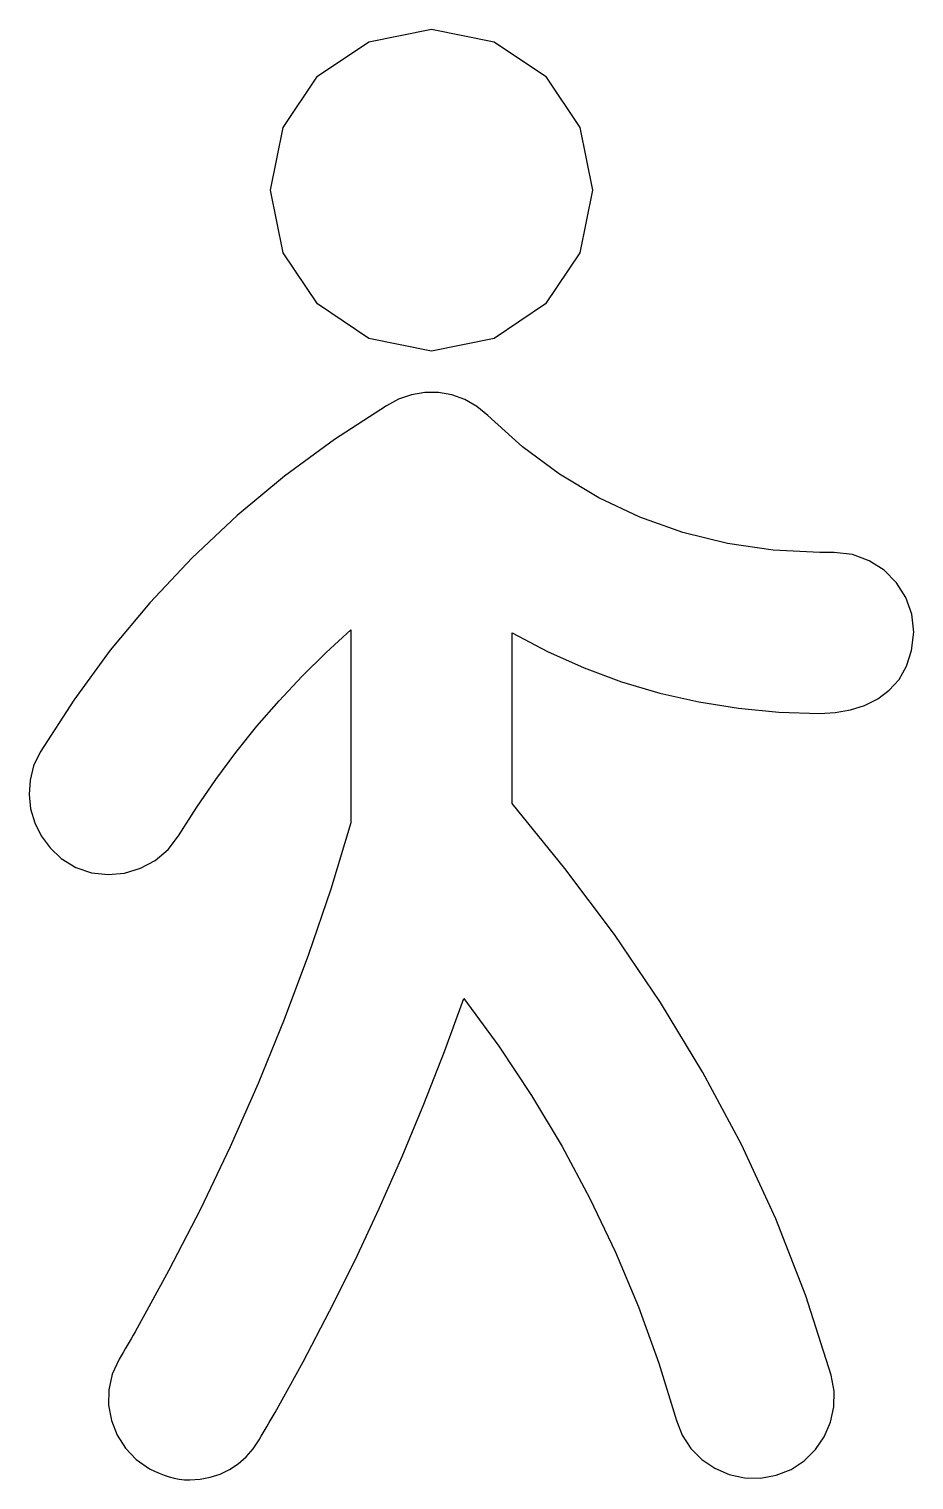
# Model space of a CAD drawing. Extents: x 0 to 15.5, y 2.8 to 28.2.
import ezdxf

# ---------------------------------------------------------------- set-up
doc = ezdxf.new("R2010")
doc.units = 0
doc.layers.get('0').update_dxf_attribs({"linetype": 'CONTINUOUS'})

msp = doc.modelspace()

# ---------------------------------------------------------------- linework, layer by layer
at = {"color": 7}
for p, q in [((5.056729, 27.395612), (5.953805, 28.000438)), ((5.953805, 28.000438), (7.052342, 28.222222)), ((7.052342, 28.222222), (8.150878, 28.000438)), ((8.150878, 28.000438), (9.047954, 27.395612)), ((4.451904, 26.498536), (5.056729, 27.395612)), ((9.047954, 27.395612), (9.652779, 26.498536)), ((4.230119, 25.4), (4.451904, 26.498536)), ((9.652779, 26.498536), (9.874564, 25.4)), ((4.451904, 24.301464), (4.230119, 25.4)), ((9.874564, 25.4), (9.652779, 24.301464)), ((5.056729, 23.404387), (4.451904, 24.301464)), ((9.652779, 24.301464), (9.047954, 23.404387)), ((5.953805, 22.799562), (5.056729, 23.404387)), ((9.047954, 23.404387), (8.150878, 22.799562)), ((7.052342, 22.577778), (5.953805, 22.799562)), ((8.150878, 22.799562), (7.052342, 22.577778)), ((6.262119, 21.618222), (5.349693, 21.02991)), ((6.472794, 21.735962), (6.262119, 21.618222)), ((6.698682, 21.814014), (6.472794, 21.735962)), ((6.93383, 21.852378), (6.698682, 21.814014)), ((7.172286, 21.851056), (6.93383, 21.852378)), ((7.408096, 21.810045), (7.172286, 21.851056)), ((7.635307, 21.729347), (7.408096, 21.810045)), ((7.847966, 21.608962), (7.635307, 21.729347)), ((8.040119, 21.448889), (7.847966, 21.608962)), ((8.645299, 20.900154), (8.040119, 21.448889)), ((5.349693, 21.02991), (4.476623, 20.388351)), ((9.293804, 20.419219), (8.645299, 20.900154)), ((4.476623, 20.388351), (3.645225, 19.695859)), ((9.981334, 20.007737), (9.293804, 20.419219)), ((10.703592, 19.667361), (9.981334, 20.007737)), ((3.645225, 19.695859), (2.857814, 18.95475)), ((11.456276, 19.399746), (10.703592, 19.667361)), ((12.235088, 19.206545), (11.456276, 19.399746)), ((13.035728, 19.089412), (12.235088, 19.206545)), ((13.853897, 19.05), (13.035728, 19.089412)), ((2.857814, 18.95475), (2.116705, 18.167339)), ((13.885647, 19.05), (13.853897, 19.05)), ((13.917397, 19.05), (13.885647, 19.05)), ((13.949147, 19.05), (13.917397, 19.05)), ((13.980897, 19.05), (13.949147, 19.05)), ((14.012647, 19.05), (13.980897, 19.05)), ((14.044397, 19.05), (14.012647, 19.05)), ((14.076147, 19.05), (14.044397, 19.05)), ((14.107897, 19.05), (14.076147, 19.05)), ((14.426555, 19.011911), (14.107897, 19.05)), ((14.720407, 18.904038), (14.426555, 19.011911)), ((14.980526, 18.735973), (14.720407, 18.904038)), ((15.19798, 18.517306), (14.980526, 18.735973)), ((15.363841, 18.257628), (15.19798, 18.517306)), ((2.116705, 18.167339), (1.424213, 17.335941)), ((15.469178, 17.966531), (15.363841, 18.257628)), ((15.505063, 17.653606), (15.469178, 17.966531)), ((5.204723, 17.295868), (5.64123, 17.695333)), ((5.64123, 17.695333), (5.64123, 17.272)), ((8.463453, 17.264944), (8.463453, 17.638889)), ((8.463453, 17.638889), (9.086326, 17.310861)), ((15.462564, 17.328444), (15.505063, 17.653606)), ((1.424213, 17.335941), (0.782654, 16.462871)), ((4.784421, 16.880857), (5.204723, 17.295868)), ((9.086326, 17.310861), (9.726397, 17.025496)), ((15.374921, 17.05427), (15.462564, 17.328444)), ((5.64123, 17.272), (5.64123, 16.848667)), ((8.463453, 16.891), (8.463453, 17.264944)), ((15.24296, 16.82309), (15.374921, 17.05427)), ((4.380656, 16.450634), (4.784421, 16.880857)), ((5.64123, 16.848667), (5.64123, 16.425333)), ((8.463453, 16.517056), (8.463453, 16.891)), ((9.726397, 17.025496), (10.382343, 16.783127)), ((10.382343, 16.783127), (11.052842, 16.584083)), ((15.072634, 16.632921), (15.24296, 16.82309)), ((11.052842, 16.584083), (11.736569, 16.428696)), ((14.869897, 16.481778), (15.072634, 16.632921)), ((0.782654, 16.462871), (0.194342, 15.550444)), ((3.993758, 16.005528), (4.380656, 16.450634)), ((5.64123, 16.425333), (5.64123, 16.002)), ((8.463453, 16.143111), (8.463453, 16.517056)), ((11.736569, 16.428696), (12.432203, 16.317295)), ((12.432203, 16.317295), (13.13842, 16.250212)), ((14.126749, 16.24266), (14.391001, 16.288632)), ((14.391001, 16.288632), (14.640702, 16.367676)), ((14.640702, 16.367676), (14.869897, 16.481778)), ((8.463453, 15.769167), (8.463453, 16.143111)), ((13.13842, 16.250212), (13.853897, 16.227778)), ((13.853897, 16.227778), (14.126749, 16.24266)), ((3.624058, 15.545869), (3.993758, 16.005528)), ((5.64123, 16.002), (5.64123, 15.578667)), ((8.463453, 15.395222), (8.463453, 15.769167)), ((0.194342, 15.550444), (0.081618, 15.310666)), ((3.271887, 15.071989), (3.624058, 15.545869)), ((5.64123, 15.578667), (5.64123, 15.155333)), ((0.081618, 15.310666), (0.017512, 15.060965)), ((8.463453, 15.021278), (8.463453, 15.395222)), ((0.017512, 15.060965), (0.000369, 14.807296)), ((2.937575, 14.584219), (3.271887, 15.071989)), ((5.64123, 15.155333), (5.64123, 14.732)), ((8.463453, 14.647333), (8.463453, 15.021278)), ((0.000369, 14.807296), (0.028535, 14.555611)), ((0.028535, 14.555611), (0.100359, 14.311864)), ((2.621453, 14.082889), (2.937575, 14.584219)), ((5.64123, 14.732), (5.64123, 14.308667)), ((9.388833, 13.513042), (8.463453, 14.647333)), ((0.100359, 14.311864), (0.214184, 14.082007)), ((5.64123, 14.308667), (5.285421, 13.149902)), ((0.214184, 14.082007), (0.36836, 13.871994)), ((2.438008, 13.842505), (2.621453, 14.082889)), ((0.36836, 13.871994), (0.56123, 13.687778)), ((2.21223, 13.65206), (2.438008, 13.842505)), ((0.56123, 13.687778), (0.818758, 13.529965)), ((0.818758, 13.529965), (1.097453, 13.435983)), ((1.676008, 13.430251), (1.954703, 13.51387)), ((1.954703, 13.51387), (2.21223, 13.65206)), ((10.257328, 12.351632), (9.388833, 13.513042)), ((1.097453, 13.435983), (1.38673, 13.403516)), ((1.38673, 13.403516), (1.676008, 13.430251)), ((5.285421, 13.149902), (4.895546, 12.002382)), ((11.064968, 11.159794), (10.257328, 12.351632)), ((4.895546, 12.002382), (4.471938, 10.866768)), ((7.278119, 10.303812), (7.616786, 11.232444)), ((7.616786, 11.232444), (8.231777, 10.393826)), ((11.807786, 9.934222), (11.064968, 11.159794)), ((4.471938, 10.866768), (4.014925, 9.743722)), ((6.918286, 9.380802), (7.278119, 10.303812)), ((8.231777, 10.393826), (8.806088, 9.52941)), ((12.481812, 8.671609), (11.807786, 9.934222)), ((4.014925, 9.743722), (3.52484, 8.633905)), ((8.806088, 9.52941), (9.338727, 8.639859)), ((6.537286, 8.463745), (6.918286, 9.380802)), ((13.083078, 7.368646), (12.481812, 8.671609)), ((3.52484, 8.633905), (3.002012, 7.537979)), ((6.135119, 7.552972), (6.537286, 8.463745)), ((9.338727, 8.639859), (9.828703, 7.725833)), ((9.828703, 7.725833), (10.275022, 6.787996)), ((3.002012, 7.537979), (2.446773, 6.456605)), ((5.711786, 6.648814), (6.135119, 7.552972)), ((13.607614, 6.022027), (13.083078, 7.368646)), ((5.267286, 5.751601), (5.711786, 6.648814)), ((10.275022, 6.787996), (10.676692, 5.827007)), ((2.446773, 6.456605), (1.859453, 5.390444)), ((14.051453, 4.628444), (13.607614, 6.022027)), ((4.801619, 4.861664), (5.267286, 5.751601)), ((10.676692, 5.827007), (11.032722, 4.843529)), ((1.859453, 5.390444), (1.824175, 5.330472)), ((1.683064, 5.090583), (1.647786, 5.030611)), ((1.718342, 5.150556), (1.683064, 5.090583)), ((1.753619, 5.210528), (1.718342, 5.150556)), ((1.788897, 5.2705), (1.753619, 5.210528)), ((1.824175, 5.330472), (1.788897, 5.2705)), ((1.57723, 4.910667), (1.45905, 4.648784)), ((1.612508, 4.970639), (1.57723, 4.910667)), ((1.647786, 5.030611), (1.612508, 4.970639)), ((4.314786, 3.979333), (4.801619, 4.861664)), ((11.032722, 4.843529), (11.342119, 3.838222)), ((1.45905, 4.648784), (1.399078, 4.376649)), ((14.105141, 4.350687), (14.051453, 4.628444)), ((1.399078, 4.376649), (1.394667, 4.10253)), ((14.09996, 4.07326), (14.105141, 4.350687)), ((1.394667, 4.10253), (1.443174, 3.834694)), ((14.040539, 3.804433), (14.09996, 4.07326)), ((1.443174, 3.834694), (1.541951, 3.581411)), ((4.208953, 3.799417), (4.24423, 3.859389)), ((4.24423, 3.859389), (4.279508, 3.919361)), ((4.279508, 3.919361), (4.314786, 3.979333)), ((11.342119, 3.838222), (11.443929, 3.577056)), ((1.541951, 3.581411), (1.688354, 3.350948)), ((4.067842, 3.559528), (4.103119, 3.6195)), ((4.103119, 3.6195), (4.138397, 3.679472)), ((4.138397, 3.679472), (4.173675, 3.739444)), ((4.173675, 3.739444), (4.208953, 3.799417)), ((11.443929, 3.577056), (11.595679, 3.346979)), ((13.931508, 3.552472), (14.040539, 3.804433)), ((1.688354, 3.350948), (1.879736, 3.151573)), ((3.803258, 3.198812), (3.927171, 3.339593)), ((3.927171, 3.339593), (4.032564, 3.499556)), ((4.032564, 3.499556), (4.067842, 3.559528)), ((11.595679, 3.346979), (11.7891, 3.152621)), ((13.58314, 3.132226), (13.777499, 3.325647)), ((13.777499, 3.325647), (13.931508, 3.552472)), ((1.879736, 3.151573), (2.113453, 2.991556)), ((3.510453, 2.977444), (3.66347, 3.077876)), ((3.66347, 3.077876), (3.803258, 3.198812)), ((11.7891, 3.152621), (12.015925, 2.998611)), ((13.353063, 2.980476), (13.58314, 3.132226)), ((2.113453, 2.991556), (2.198174, 2.950655)), ((2.198174, 2.950655), (2.283227, 2.913063)), ((2.283227, 2.913063), (2.368941, 2.879438)), ((2.368941, 2.879438), (2.455647, 2.850444)), ((2.455647, 2.850444), (2.543676, 2.826743)), ((2.543676, 2.826743), (2.633359, 2.808994)), ((2.633359, 2.808994), (2.725026, 2.797861)), ((2.725026, 2.797861), (2.819008, 2.794)), ((2.819008, 2.794), (2.998484, 2.805796)), ((2.998484, 2.805796), (3.175314, 2.840743)), ((3.175314, 2.840743), (3.346852, 2.89818)), ((3.346852, 2.89818), (3.510453, 2.977444)), ((12.015925, 2.998611), (12.267885, 2.889581)), ((12.267885, 2.889581), (12.536713, 2.83016)), ((12.536713, 2.83016), (12.81414, 2.824978)), ((12.81414, 2.824978), (13.091897, 2.878667)), ((13.091897, 2.878667), (13.353063, 2.980476))]:
    msp.add_line(p, q, dxfattribs=at)

doc.saveas('drawing.dxf')
